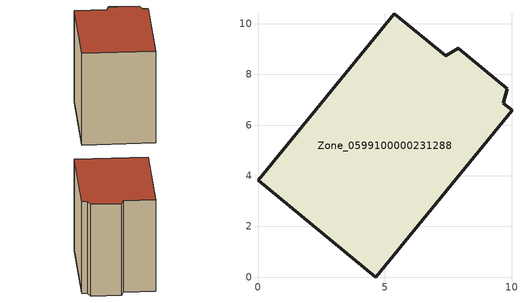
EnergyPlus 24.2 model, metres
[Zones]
Zone_0599100000231288
 floor ground (C_G): 7.4,8.73 7.89,9.03 9.83,7.44 9.68,6.86 10.02,6.58 4.65,0 0,3.81 5.38,10.39 z0
 wall outside (C_F): 4.65,0 10.02,6.58 9.68,6.86 9.83,7.44 7.89,9.03 7.4,8.73 5.38,10.39 0,3.81 4.65,0 z0:8.16
 roof outside (C_R): 5.38,10.39 0,3.81 4.65,0 10.02,6.58 9.68,6.86 9.83,7.44 7.89,9.03 7.4,8.73 z8.16
[BUILDING]
Pand.0599100000231288: North Axis=0; Terrain=City; Loads Convergence Tolerance Value=0.04; Temperature Convergence Tolerance Value=0.4; Solar Distribution=FullExterior; Maximum Number of Warmup Days=25; Minimum Number of Warmup Days=1
[Site:Location]
Rotterdam.The.Hague.AP_ZH_NLD Design_Conditions: Latitude=51.96; Longitude=4.45; Time Zone=1; Elevation=-4.5
[SITE:GROUNDTEMPERATURE:BUILDINGSURFACE]
18, 18, 18, 18, 18, 18, 18, 18, 18, 18, 18, 18
[MATERIAL] Thermal Absorptance=0.9; Solar Absorptance=0.7; Visible Absorptance=0.7
Name | Roughness | Thickness | Conductivity | Density | Specific Heat
G.TI.1946-1964 | MediumSmooth | 0.15 | 1 | 540 | 1210
F.TI.1946-1964 | Rough | 0.3 | 0.857143 | 1920 | 840
R.TI.1946-1964 | MediumRough | 0.2 | 0.277778 | 1500 | 1000
[CONSTRUCTION]
C_G: G.TI.1946-1964
C_F: F.TI.1946-1964
C_R: R.TI.1946-1964
[ZONE]
Zone_0599100000231288: Type=1; Multiplier=1; Ceiling Height=Autocalculate; Volume=Autocalculate; Floor Area=autocalculate; Part of Total Floor Area=Yes
[ZONEINFILTRATION:DESIGNFLOWRATE]
Infil_Zone_0599100000231288: Zone or ZoneList or Space or SpaceList=Zone_0599100000231288; Schedule=AlwaysOn; Design Flow Rate Calculation Method=Flow/Area; Flow Rate per Floor Area=0.003; Constant Term Coefficient=1; Temperature Term Coefficient=0; Velocity Term Coefficient=0; Velocity Squared Term Coefficient=0
[HVACTEMPLATE:ZONE:IDEALLOADSAIRSYSTEM]
Zone_0599100000231288: Maximum Heating Supply Air Temperature=50; Minimum Cooling Supply Air Temperature=13; Maximum Heating Supply Air Humidity Ratio=0.0156; Minimum Cooling Supply Air Humidity Ratio=0.0077; Heating Limit=NoLimit; Cooling Limit=NoLimit; Dehumidification Control Type=ConstantSensibleHeatRatio; Cooling Sensible Heat Ratio=0.7; Dehumidification Setpoint=60; Humidification Control Type=None; Humidification Setpoint=30; Outdoor Air Method=None; Outdoor Air Flow Rate per Person=0.00944; Outdoor Air Flow Rate per Zone Floor Area=0; Outdoor Air Flow Rate per Zone=0; Demand Controlled Ventilation Type=None; Outdoor Air Economizer Type=NoEconomizer; Heat Recovery Type=None; Sensible Heat Recovery Effectiveness=0.7; Latent Heat Recovery Effectiveness=0.65
[ZONECONTROL:THERMOSTAT]
ThermostatControl_Zone_0599100000231288: Zone or ZoneList=Zone_0599100000231288; Control Type Schedule=DualSetpointControlType; Control 1=Thermostat_Zone_0599100000231288; Temperature Difference Between Cutout And Setpoint=0
[THERMOSTATSETPOINT:DUALSETPOINT]
Thermostat_Zone_0599100000231288: Heating Setpoint Temperature Schedule=HeatingSetpoint_Zone_0599100000231288; Cooling Setpoint Temperature Schedule=CoolingSetpoint_Zone_0599100000231288
[SCHEDULE:COMPACT]
HeatingSetpoint_Zone_0599100000231288: Through: 12/31, For: AllDays, Until: 24:00, 21
CoolingSetpoint_Zone_0599100000231288: Through: 12/31, For: AllDays, Until: 24:00, 24
DualSetpointControlType: Through: 12/31, For: AllDays, Until: 24:00, 4
AlwaysOn: Through: 12/31, For: AllDays, Until: 24:00, 1
